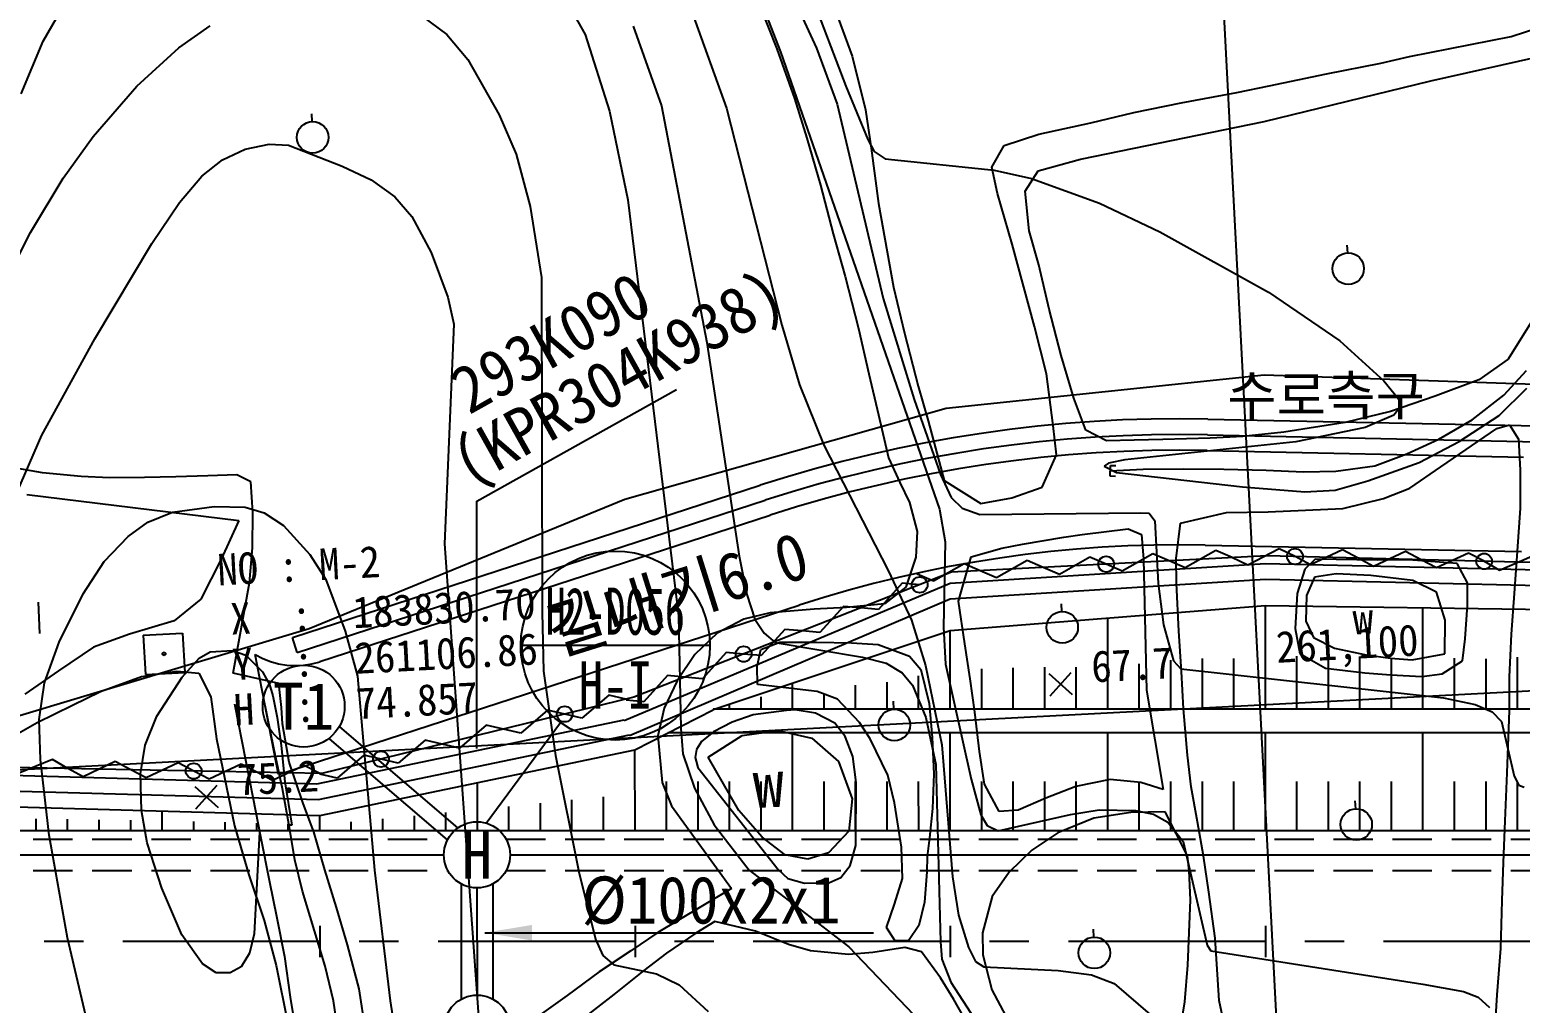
# Model space of a CAD drawing. Header units: millimetres. Extents: x 9574 to 10370, y 1103 to 1809.
# Drawn here: x 9820.1 to 9914.6, y 1468.3 to 1530.1 of the extents above; entities that cross this region are included whole.
import ezdxf
from ezdxf.enums import TextEntityAlignment as Align
from ezdxf.xclip import XClip

# ---------------------------------------------------------------- set-up
doc = ezdxf.new("R2010")
doc.units = ezdxf.units.MM
doc.header["$LTSCALE"] = 10
doc.header["$MEASUREMENT"] = 0
doc.header["$XCLIPFRAME"] = 2
doc.linetypes.add('CENTER', pattern=[2, 1.25, -0.25, 0.25, -0.25])
doc.linetypes.add('HIDDEN', pattern=[0.375, 0.25, -0.125])
for name, color, linetype in [('TN-MANH', 4, 'Continuous'), ('TT-WIRE-EQPM', 6, 'Continuous'), ('TZ-BASE', 253, 'Continuous'), ('TZ-CABL', 4, 'Continuous')]:
    doc.layers.add(name, color=color, linetype=linetype)
doc.styles.add('GR', font='GulimChe.ttf')
doc.styles.add('HANA', font='GulimChe.ttf')
doc.styles.get("Standard").update_dxf_attribs({"font": 'GulimChe.ttf'})
doc.linetypes.add('ZIGZAG', pattern='A,0.0001,-0.2,[131,ltypeshp.shx,S=0.2,R=0,X=-0.2,Y=0],-0.4,[131,ltypeshp.shx,S=0.2,R=180,X=0.2,Y=0],-0.2', length=0.8001)
doc.dimstyles.get("Standard").update_dxf_attribs({"dimtxt": 0.18, "dimasz": 0.18, "dimexe": 0.18, "dimexo": 0.0625, "dimgap": 0.09, "dimtad": 0, "dimtih": 1, "dimtoh": 1, "dimdec": 4, "dimzin": 0, "dimdsep": 46, "dimtxsty": 'Standard', "dimcen": 0.09, "dimadec": 0, "dimazin": 0, "dimtfac": 1, "dimtdec": 4, "dimtofl": 0, "dimtmove": 0, "dimatfit": 3, "dimfxl": 0, "dimtolj": 1, "dimtzin": 0, "dimarcsym": 0})

# ---------------------------------------------------------------- blocks, each defined once
blk = doc.blocks.new('JD-SDKSDK43SA')
at = {"layer": 'TZ-BASE'}
for p, q in [((252.696, -234.283), (225.246, 291.379)), ((205.773, 74.33, 66), (213.371, 54.294, 66)), ((206.551, 63.427, 68), (209.234, 56.481, 68)), ((208.188, 63.902, 67), (211.521, 56.706, 67)), ((162.447, 57.145, 71), (163.865, 59.598, 71)), ((255.6, 57.45, 65.369), (262.974, 59.877, 65.369)), ((186.429, 58.773, 72), (188.056, 57.585, 72)), ((195.897, 59.225, 71), (196.834, 57.576, 71)), ((203.637, 58.959, 69), (205.81, 52.904, 69)), ((207.85, 59.542, 71.214), (208.999, 56.67, 71.214)), ((212.603, 59.408, 65.369), (213.782, 56.193, 65.369)), ((171.063, 56.72, 72), (173.048, 58.123, 72)), ((199.886, 58.102, 70), (201.689, 53.048, 70)), ((161.049, 53.807, 71), (162.447, 57.145, 71)), ((188.056, 57.585, 72), (189.385, 55.992, 72)), ((196.834, 57.576, 71), (198.372, 52.714, 71)), ((249.141, 56.186, 65.369), (255.6, 57.45, 65.369)), ((168.397, 54.292, 72), (171.063, 56.72, 72)), ((189.385, 55.992, 72), (191.39, 52.468, 72)), ((208.999, 56.67, 71.214), (210.112, 53.518, 71.214)), ((209.234, 56.481, 68), (219.327, 27.451, 68)), ((211.521, 56.706, 67), (212.829, 53.16, 67)), ((213.782, 56.193, 65.369), (214.624, 52.797, 65.369)), ((247.325, 55.753, 65.369), (249.141, 56.186, 65.369)), ((250.493, 54.631, 65.971), (259.019, 56.551, 65.971)), ((240.248, 54.322, 65.369), (243.882, 55.082, 65.369)), ((243.882, 55.082, 65.369), (247.325, 55.753, 65.369)), ((165.619, 51.101, 72), (168.397, 54.292, 72)), ((213.371, 54.294, 66), (214.776, 50.911, 66)), ((238.195, 53.903, 65.369), (240.248, 54.322, 65.369)), ((239.92, 52.056, 65.971), (250.493, 54.631, 65.971)), ((201.689, 53.048, 70), (204.554, 38.025, 70)), ((210.112, 53.518, 71.214), (210.908, 51.002, 71.214)), ((212.829, 53.16, 67), (215.749, 40.817, 67)), ((231.651, 52.616, 65.369), (234.666, 53.231, 65.369)), ((234.666, 53.231, 65.369), (238.195, 53.903, 65.369)), ((179.468, 52.541, 71.085), (179.494, 52.042, 71.085)), ((191.39, 52.468, 72), (192.461, 49.981, 72)), ((198.372, 52.714, 71), (199.54, 47.075, 71)), ((205.81, 52.904, 69), (209.32, 39.118, 69)), ((214.624, 52.797, 65.369), (214.987, 50.356, 65.369)), ((228.267, 49.669, 65.971), (239.92, 52.056, 65.971)), ((228.918, 51.965, 65.369), (231.651, 52.616, 65.369)), ((163.71, 48.455, 72), (165.619, 51.101, 72)), ((223.431, 50.532, 65.369), (225.625, 51.256, 65.369)), ((225.625, 51.256, 65.369), (228.918, 51.965, 65.369)), ((173.816, 49.612, 73), (175.273, 50.305, 73)), ((175.273, 50.305, 73), (176.793, 50.611, 73)), ((176.793, 50.611, 73), (178.014, 50.558, 73)), ((178.014, 50.558, 73), (181.425, 49.219, 73)), ((210.908, 51.002, 71.214), (211.781, 48.016, 71.214)), ((214.776, 50.911, 66), (215.181, 50.142, 66)), ((214.987, 50.356, 65.369), (215.444, 46.843, 65.369)), ((215.181, 50.142, 66), (215.884, 49.677, 66)), ((222.649, 49.158, 65.369), (223.431, 50.532, 65.369)), ((172.505, 48.579, 73), (173.816, 49.612, 73)), ((181.425, 49.219, 73), (183.255, 48.344, 73)), ((192.461, 49.981, 72), (193.338, 46.663, 72)), ((215.884, 49.677, 66), (222.785, 48.953, 66)), ((225.579, 48.911, 65.971), (228.267, 49.669, 65.971)), ((161.637, 45.016, 72), (163.71, 48.455, 72)), ((171.098, 46.92, 73), (172.505, 48.579, 73)), ((183.255, 48.344, 73), (184.752, 47.264, 73)), ((222.994, 47.491, 65.369), (222.649, 49.158, 65.369)), ((222.785, 48.953, 66), (225.156, 48.426, 66)), ((224.752, 47.621, 65.971), (225.579, 48.911, 65.971)), ((225.156, 48.426, 66), (229.467, 46.874, 66)), ((211.781, 48.016, 71.214), (212.571, 44.919, 71.214)), ((223.937, 44.269, 65.369), (222.994, 47.491, 65.369)), ((225.012, 45.114, 65.971), (224.752, 47.621, 65.971)), ((169.352, 44.311, 73), (171.098, 46.92, 73)), ((184.752, 47.264, 73), (185.842, 46.032, 73)), ((193.338, 46.663, 72), (194.058, 42.154, 72)), ((199.54, 47.075, 71), (202.755, 20.671, 71)), ((215.444, 46.843, 65.369), (216.398, 41.536, 65.369)), ((229.467, 46.874, 66), (233.31, 45.043, 66)), ((185.842, 46.032, 73), (187.065, 43.743, 73)), ((159.435, 40.653, 72), (161.637, 45.016, 72)), ((212.571, 44.919, 71.214), (213.329, 42.209, 71.214)), ((225.626, 42.959, 65.971), (225.012, 45.114, 65.971)), ((233.31, 45.043, 66), (240.199, 41.226, 66)), ((165.715, 38.257, 73), (169.352, 44.311, 73)), ((187.065, 43.743, 73), (188.126, 40.893, 73)), ((225.341, 39.039, 65.369), (223.937, 44.269, 65.369)), ((245.178, 44.209, 65.735), (245.204, 43.709, 65.735)), ((226.28, 40.138, 65.971), (225.626, 42.959, 65.971)), ((194.058, 42.154, 72), (194.117, 20.915, 72)), ((213.329, 42.209, 71.214), (214.189, 38.922, 71.214)), ((188.126, 40.893, 73), (188.504, 39.193, 73)), ((215.749, 40.817, 67), (217.708, 34.398, 67)), ((216.398, 41.536, 65.369), (217.098, 38.61, 65.369)), ((240.199, 41.226, 66), (244.714, 38.135, 66)), ((227.043, 37.192, 65.971), (226.28, 40.138, 65.971)), ((188.504, 39.193, 73), (187.912, 25.252, 73)), ((209.32, 39.118, 69), (210.431, 35.333, 69)), ((214.189, 38.922, 71.214), (214.843, 36.037, 71.214)), ((226.107, 36.028, 65.369), (225.341, 39.039, 65.369)), ((256.845, 39.277, 65.971), (255.401, 36.961, 65.971)), ((162.365, 32.149, 73), (165.715, 38.257, 73)), ((204.554, 38.025, 70), (206.617, 24.46, 70)), ((217.098, 38.61, 65.369), (217.959, 35.258, 65.369)), ((244.714, 38.135, 66), (247.513, 35.599, 66)), ((227.845, 34.483, 65.971), (227.043, 37.192, 65.971)), ((255.401, 36.961, 65.971), (253.543, 35.645, 65.971)), ((214.843, 36.037, 71.214), (215.449, 33.43, 71.214)), ((239.928, 35.961), (219.736, 33.827)), ((239.928, 35.961), (219.736, 33.827)), ((226.535, 32.751, 65.369), (226.107, 36.028, 65.369)), ((263.529, 35.136), (239.928, 35.961)), ((263.529, 35.136), (239.928, 35.961)), ((255.138, 34.675, 62.511), (256.559, 36.239, 62.511)), ((210.431, 35.333, 69), (211.976, 31.51, 69)), ((217.959, 35.258, 65.369), (218.596, 33.061, 65.369)), ((247.513, 35.599, 66), (248.454, 34.44, 66)), ((253.543, 35.645, 65.971), (250.775, 34.627, 65.971)), ((254.83, 33.4, 66), (256.59, 35.124, 66)), ((217.708, 34.398, 67), (219.377, 29.65, 67)), ((228.606, 32.461, 65.971), (227.845, 34.483, 65.971)), ((250.775, 34.627, 65.971), (247.942, 33.651, 65.971)), ((248.454, 34.44, 66), (248.557, 33.927, 66)), ((253.114, 33.119, 62.511), (255.138, 34.675, 62.511)), ((219.736, 33.827), (199.345, 28.049)), ((219.736, 33.827), (199.345, 28.049)), ((215.449, 33.43, 71.214), (216.078, 30.695, 71.214)), ((236.356, 33.163), (260.332, 32.663)), ((247.942, 33.651, 65.971), (245.059, 32.952, 65.971)), ((248.146, 33.404, 66), (246.322, 32.63, 66)), ((248.557, 33.927, 66), (248.146, 33.404, 66)), ((250.998, 31.882, 62.511), (253.114, 33.119, 62.511)), ((252.305, 31.745, 66), (254.83, 33.4, 66)), ((218.596, 33.061, 65.369), (219.619, 29.262, 65.369)), ((226.735, 30.886, 65.369), (226.535, 32.751, 65.369)), ((229.914, 31.785, 65.971), (228.606, 32.461, 65.971)), ((236.335, 32.163), (260.312, 31.664)), ((241.163, 32.335, 65.971), (238.569, 32.053, 65.971)), ((245.059, 32.952, 65.971), (241.163, 32.335, 65.971)), ((246.322, 32.63, 66), (241.927, 31.729, 66)), ((251.129, 30.122, 69.194), (254.677, 32.557, 69.194)), ((254.677, 32.557, 69.194), (255.487, 32.793, 69.194)), ((255.487, 32.793, 69.194), (256.07, 31.884, 69.194)), ((159.112, 24.672, 73), (162.365, 32.149, 73)), ((211.976, 31.51, 69), (216.063, 23.544, 69)), ((231.675, 31.831, 65.971), (229.914, 31.785, 65.971)), ((241.927, 31.729, 66), (231.085, 30.567, 66)), ((233.501, 31.857, 65.971), (231.675, 31.831, 65.971)), ((236.486, 31.956, 65.971), (233.501, 31.857, 65.971)), ((238.569, 32.053, 65.971), (236.486, 31.956, 65.971)), ((248.98, 30.948, 62.511), (250.998, 31.882, 62.511)), ((249.762, 30.415, 66), (252.305, 31.745, 66)), ((256.07, 31.884, 69.194), (256.164, 29.93, 69.194)), ((216.078, 30.695, 71.214), (216.806, 29.145, 71.214)), ((225.842, 28.843, 65.369), (226.735, 30.886, 65.369)), ((230.035, 30.357, 66), (229.764, 30.17, 66)), ((231.085, 30.567, 66), (230.035, 30.357, 66)), ((236.314, 31.163), (256.374, 30.745)), ((246.497, 29.24, 66), (249.762, 30.415, 66)), ((246.936, 30.186, 62.511), (248.98, 30.948, 62.511)), ((162.409, 29.754, 71.214), (160.488, 30.09, 71.214)), ((164.866, 29.517, 71.214), (162.409, 29.754, 71.214)), ((166.653, 29.434, 71.214), (164.866, 29.517, 71.214)), ((168.866, 29.448, 71.214), (166.653, 29.434, 71.214)), ((170.864, 29.501, 71.214), (168.866, 29.448, 71.214)), ((172.904, 29.553, 71.214), (170.864, 29.501, 71.214)), ((174.729, 29.622, 71.214), (172.904, 29.553, 71.214)), ((175.623, 29.172, 71.214), (174.729, 29.622, 71.214)), ((219.377, 29.65, 67), (220.055, 28.18, 67)), ((229.764, 30.17, 66), (230.554, 29.778, 66)), ((230.152, 29.531, 62.511), (230.162, 30.227, 62.511)), ((230.494, 29.526, 62.511), (230.152, 29.531, 62.511)), ((230.157, 29.879, 62.511), (232.24, 29.976, 62.511)), ((230.162, 30.227, 62.511), (230.503, 30.223, 62.511)), ((230.554, 29.778, 66), (238.556, 28.856, 66)), ((232.24, 29.976, 62.511), (234.818, 29.999, 62.511)), ((234.818, 29.999, 62.511), (237.355, 29.98, 62.511)), ((237.355, 29.98, 62.511), (240.043, 29.921, 62.511)), ((240.043, 29.921, 62.511), (242.41, 29.81, 62.511)), ((242.41, 29.81, 62.511), (244.472, 29.864, 62.511)), ((244.472, 29.864, 62.511), (246.936, 30.186, 62.511)), ((249.165, 28.782, 69.194), (251.129, 30.122, 69.194)), ((256.164, 29.93, 69.194), (256.162, 27.502, 69.194)), ((161.414, 28.373, 72.997), (174.869, 26.724, 72.997)), ((175.758, 27.242, 71.214), (175.623, 29.172, 71.214)), ((178.261, 19.298), (207.951, 28.96)), ((216.806, 29.145, 71.214), (217.419, 27.871, 71.214)), ((219.619, 29.262, 65.369), (221.935, 27.796, 65.369)), ((223.904, 28.169, 65.369), (225.842, 28.843, 65.369)), ((238.556, 28.856, 66), (242.497, 28.541, 66)), ((242.497, 28.541, 66), (244.438, 28.654, 66)), ((244.438, 28.654, 66), (246.497, 29.24, 66)), ((247.485, 28.114, 69.194), (249.165, 28.782, 69.194)), ((170.657, 27.262, 74), (173.287, 27.606, 74)), ((173.287, 27.606, 74), (175.27, 27.58, 74)), ((175.27, 27.58, 74), (176.47, 27.22, 74)), ((178.571, 18.347), (208.26, 28.009)), ((199.345, 28.049), (179.331, 19.842)), ((199.345, 28.049), (179.331, 19.842)), ((217.419, 27.871, 71.214), (217.898, 26.036, 71.214)), ((219.327, 27.451, 68), (219.675, 25.367, 68)), ((220.055, 28.18, 67), (220.763, 27.503, 67)), ((220.763, 27.503, 67), (221.886, 27.105, 67)), ((221.935, 27.796, 65.369), (223.904, 28.169, 65.369)), ((240.176, 27.28, 69.194), (244.921, 27.489, 69.194)), ((244.921, 27.489, 69.194), (247.485, 28.114, 69.194)), ((256.162, 27.502, 69.194), (255.975, 24.789, 69.194)), ((167.836, 25.709, 74), (169.098, 26.622, 74)), ((169.098, 26.622, 74), (170.657, 27.262, 74)), ((174.869, 26.724, 72.997), (173.771, 24.309, 72.997)), ((175.731, 24.984, 71.214), (175.758, 27.242, 71.214)), ((176.47, 27.22, 74), (177.696, 26.399, 74)), ((180.012, 17.765), (208.57, 27.058)), ((221.886, 27.105, 67), (232.068, 27.208, 67)), ((232.068, 27.208, 67), (232.631, 27.182, 67)), ((232.631, 27.182, 67), (232.987, 26.699, 67)), ((232.987, 26.699, 67), (233.198, 22.729, 67)), ((234.342, 24.313, 69.194), (234.606, 26.555, 69.194)), ((234.606, 26.555, 69.194), (237.534, 27.233, 69.194)), ((237.534, 27.233, 69.194), (240.176, 27.28, 69.194)), ((166.32, 24.125, 74), (167.836, 25.709, 74)), ((177.696, 26.399, 74), (179.375, 24.561, 74)), ((217.898, 26.036, 71.214), (217.811, 24.4, 71.214)), ((224.581, 25.22, 67.733), (227.214, 25.675, 67.733)), ((227.214, 25.675, 67.733), (228.37, 25.834, 67.733)), ((228.37, 25.834, 67.733), (231.284, 26.19, 67.733)), ((231.284, 26.19, 67.733), (232.132, 25.846, 67.733)), ((232.132, 25.846, 67.733), (232.258, 24.28, 67.733)), ((175.531, 22.765, 71.214), (175.731, 24.984, 71.214)), ((187.912, 25.252, 73), (190.09, -5.064, 73)), ((219.675, 25.367, 68), (219.566, 19.945, 68)), ((221.335, 24.427, 67.733), (223.278, 24.972, 67.733)), ((223.278, 24.972, 67.733), (224.581, 25.22, 67.733)), ((232.865, 24.609), (230.92, 23.505)), ((233.89, 24.162), (232.865, 24.609)), ((236.859, 24.82), (234.915, 23.716)), ((236.189, 25.165), (256.249, 24.747)), ((237.884, 24.374), (236.859, 24.82)), ((240.873, 24.927), (238.888, 23.898)), ((241.881, 24.442), (240.873, 24.927)), ((244.892, 24.865), (242.867, 23.916)), ((245.879, 24.339), (244.892, 24.865)), ((248.891, 24.762), (246.866, 23.814)), ((249.878, 24.237), (248.891, 24.762)), ((252.89, 24.66), (250.865, 23.712)), ((253.877, 24.135), (252.89, 24.66)), ((255.975, 24.789, 69.194), (255.787, 22.097, 69.194)), ((164.981, 22.069, 74), (166.32, 24.125, 74)), ((173.771, 24.309, 72.997), (172.441, 21.738, 72.997)), ((179.375, 24.561, 74), (180.386, 22.983, 74)), ((206.617, 24.46, 70), (207.088, 22.03, 70)), ((217.811, 24.4, 71.214), (217.194, 22.492, 71.214)), ((220.881, 23.978), (218.937, 22.875)), ((220, 22.75), (240, 24)), ((220.527, 21.612, 67.733), (221.335, 24.427, 67.733)), ((221.906, 23.532), (220.881, 23.978)), ((224.876, 24.189), (222.931, 23.085)), ((225.901, 23.742), (224.876, 24.189)), ((226.926, 23.295), (225.901, 23.742)), ((228.87, 24.399), (226.926, 23.295)), ((229.895, 23.952), (228.87, 24.399)), ((230.92, 23.505), (229.895, 23.952)), ((232.258, 24.28, 67.733), (232.453, 15.946, 67.733)), ((234.915, 23.716), (233.89, 24.162)), ((234.362, 22.745, 69.194), (234.342, 24.313, 69.194)), ((238.888, 23.898), (237.881, 24.383)), ((240, 24), (258.747, 23.559)), ((242.867, 23.916), (241.881, 24.442)), ((242.506, 23.644, 66.895), (242.01, 22.083, 66.895)), ((243.157, 24.262, 66.895), (242.506, 23.644, 66.895)), ((247.134, 24.215, 66.895), (243.157, 24.262, 66.895)), ((246.866, 23.814), (245.879, 24.339)), ((249.09, 24.223, 66.895), (247.134, 24.215, 66.895)), ((252.169, 24.002, 66.895), (249.09, 24.223, 66.895)), ((250.865, 23.712), (249.878, 24.237)), ((252.824, 22.773, 66.895), (252.169, 24.002, 66.895)), ((253.877, 24.135), (254.848, 23.581)), ((254.848, 23.581), (256.899, 24.471)), ((174.497, 17.042, 71.214), (175.531, 22.765, 71.214)), ((180.386, 22.983, 74), (181.601, 19.708, 74)), ((199.321, 14.022), (220, 22.75)), ((216.946, 22.739), (215.451, 21.076)), ((216.063, 23.544, 69), (217.547, 20.407, 69)), ((218.06, 22.64), (216.946, 22.739)), ((218.937, 22.875), (217.912, 23.322)), ((220, 21.75), (240, 23)), ((222.931, 23.085), (221.906, 23.532)), ((233.198, 22.729, 67), (233.527, 20.112, 67)), ((234.505, 19.696, 69.194), (234.362, 22.745, 69.194)), ((240, 23), (258.747, 22.559)), ((243.121, 23.122, 66.229), (242.614, 21.97, 66.229)), ((244.492, 23.33, 66.229), (243.121, 23.122, 66.229)), ((246.687, 23.236, 66.229), (244.492, 23.33, 66.229)), ((249.36, 22.919, 66.229), (246.687, 23.236, 66.229)), ((250.862, 22.183, 66.229), (249.36, 22.919, 66.229)), ((252.818, 21.353, 66.895), (252.824, 22.773, 66.895)), ((163.466, 18.992, 74), (164.981, 22.069, 74)), ((207.088, 22.03, 70), (207.61, 20.472, 70)), ((217.194, 22.492, 71.214), (215.824, 21.446, 71.214)), ((242.01, 22.083, 66.895), (241.895, 19.867, 66.895)), ((242.614, 21.97, 66.229), (242.571, 20.336, 66.229)), ((251.404, 20.392, 66.229), (250.862, 22.183, 66.229)), ((255.787, 22.097, 69.194), (255.596, 19.513, 69.194)), ((162.245, 19.546, 71.106), (162.141, 21.543, 71.106)), ((172.441, 21.738, 72.997), (170.756, 20.362, 72.997)), ((177.385, 10.6), (210.427, 21.353)), ((194.117, 20.915, 72), (194.203, 17.166, 72)), ((199.66, 13.071), (220, 21.75)), ((208.574, 20.871, 71.214), (206.908, 20.463, 71.214)), ((211.363, 21.094, 71.214), (208.574, 20.871, 71.214)), ((213.423, 21.212, 71.214), (211.363, 21.094, 71.214)), ((213.224, 21.275), (211.728, 19.613)), ((214.337, 21.176), (213.224, 21.275)), ((215.824, 21.446, 71.214), (213.423, 21.212, 71.214)), ((215.451, 21.076), (214.337, 21.176)), ((240, 21.3), (220, 19.73)), ((220.92, 18.892, 67.733), (220.527, 21.612, 67.733)), ((227.031, 21.44, 67.496), (227.057, 20.941, 67.496)), ((239.999, 14.767), (239.999, 21.3)), ((257.999, 21.057), (240, 21.3)), ((249.999, 14.768), (249.999, 21.165)), ((252.68, 19.222, 66.895), (252.818, 21.353, 66.895)), ((170.756, 20.362, 72.997), (167.92, 19.514, 72.997)), ((202.755, 20.671, 71), (202.914, 13.519, 71)), ((206.908, 20.463, 71.214), (205.211, 19.58, 71.214)), ((207.61, 20.472, 70), (208.186, 19.566, 70)), ((217.547, 20.407, 69), (218.44, 17.528, 69)), ((219.566, 19.945, 68), (219.699, 17.608, 68)), ((229.999, 14.767), (229.999, 20.515)), ((233.527, 20.112, 67), (234.161, 17.807, 67)), ((241.895, 19.867, 66.895), (242.194, 18.283, 66.895)), ((242.571, 20.336, 66.229), (243.049, 19.294, 66.229)), ((251.394, 18.264, 66.229), (251.404, 20.392, 66.229)), ((179.331, 19.842), (157.153, 13.199)), ((179.331, 19.842), (157.153, 13.199)), ((162.537, 16.413, 74), (163.466, 18.992, 74)), ((167.92, 19.514, 72.997), (165.642, 18.681, 72.997)), ((168.8, 19.445, 74.857), (171.297, 19.575, 74.857)), ((168.8, 19.445, 74.857), (168.931, 16.948, 74.857)), ((171.297, 19.575, 74.857), (171.427, 17.079, 74.857)), ((178.571, 18.347), (178.261, 19.298)), ((181.601, 19.708, 74), (182.387, 16.846, 74)), ((205.211, 19.58, 71.214), (203.786, 18.21, 71.214)), ((220, 19.73), (204.967, 14.71)), ((207.989, 18.535, 70.096), (209.181, 18.995, 70.096)), ((209.501, 19.811), (208.006, 18.149)), ((208.186, 19.566, 70), (208.898, 18.989, 70)), ((208.898, 18.989, 70), (214.429, 18.04, 70)), ((209.181, 18.995, 70.096), (211.524, 18.992, 70.096)), ((210.615, 19.712), (209.501, 19.811)), ((211.728, 19.613), (210.615, 19.712)), ((211.524, 18.992, 70.096), (213.739, 18.963, 70.096)), ((213.739, 18.963, 70.096), (215.419, 18.857, 70.096)), ((219.999, 14.766), (219.999, 19.73)), ((234.679, 17.143, 69.194), (234.505, 19.696, 69.194)), ((243.049, 19.294, 66.229), (244.378, 18.619, 66.229)), ((252.501, 17.82, 66.895), (252.68, 19.222, 66.895)), ((255.596, 19.513, 69.194), (255.472, 16.801, 69.194)), ((165.642, 18.681, 72.997), (163.424, 17.184, 72.997)), ((171.266, 16.782, 75), (172.336, 17.977, 75)), ((172.336, 17.977, 75), (173.048, 18.381, 75)), ((173.048, 18.381, 75), (174.464, 18.469, 75)), ((174.464, 18.469, 75), (175.306, 18.187, 75)), ((175.306, 18.187, 75), (176.328, 17.167, 75)), ((177.385, 10.6), (175.906, 18.224)), ((203.786, 18.21, 71.214), (202.668, 16.547, 71.214)), ((205.778, 18.348), (204.283, 16.685)), ((206.892, 18.248), (205.778, 18.348)), ((208.006, 18.149), (206.892, 18.248)), ((207.759, 17.454, 70.096), (207.989, 18.535, 70.096)), ((214.429, 18.04, 70), (215.941, 17.664, 70)), ((215.419, 18.857, 70.096), (217.415, 18.113, 70.096)), ((217.415, 18.113, 70.096), (218.146, 17.273, 70.096)), ((221.257, 16.665, 67.733), (220.92, 18.892, 67.733)), ((235.999, 14.767), (235.999, 17.969)), ((237.999, 14.767), (237.999, 17.972)), ((241.999, 14.768), (241.999, 18.124)), ((242.194, 18.283, 66.895), (243.809, 17.358, 66.895)), ((243.999, 14.768), (243.999, 18.128)), ((244.378, 18.619, 66.229), (246.387, 18.199, 66.229)), ((245.999, 14.768), (245.999, 18.082)), ((246.387, 18.199, 66.229), (247.941, 17.981, 66.229)), ((247.941, 17.981, 66.229), (249.318, 17.888, 66.229)), ((249.318, 17.888, 66.229), (251.394, 18.264, 66.229)), ((251.999, 14.768), (251.999, 17.995)), ((255.999, 14.768), (255.999, 18.05)), ((-0.004, 2.509), (280, 17.131)), ((163.424, 17.184, 72.997), (161.291, 15.711, 72.997)), ((168.678, 16.826, 75.769), (170.925, 17.164, 75.769)), ((168.931, 16.948, 74.857), (171.427, 17.079, 74.857)), ((170.925, 17.164, 75.769), (172.326, 17.029, 75.769)), ((172.326, 17.029, 75.769), (173.075, 15.522, 75.769)), ((177.395, 16.386, 71.214), (174.497, 17.042, 71.214)), ((176.328, 17.167, 75), (176.355, 17.111, 75)), ((176.355, 17.111, 75), (176.605, 16.693, 75)), ((194.203, 17.166, 72), (194.945, 11.808, 72)), ((207.768, 16.315, 70.096), (207.759, 17.454, 70.096)), ((215.941, 17.664, 70), (216.95, 17.057, 70)), ((216.95, 17.057, 70), (217.615, 16.283, 70)), ((218.146, 17.273, 70.096), (218.675, 15.115, 70.096)), ((218.44, 17.528, 69), (219.461, 12.495, 69)), ((219.699, 17.608, 68), (221.34, 10.297, 68)), ((221.999, 14.767), (221.999, 17.312)), ((223.999, 14.767), (223.999, 17.364)), ((225.999, 14.767), (225.999, 17.416)), ((226.335, 15.598, 67.711), (227.674, 17.084, 67.711)), ((227.999, 14.767), (227.999, 17.419)), ((231.999, 14.767), (231.999, 17.621)), ((233.999, 14.767), (233.999, 17.868)), ((234.161, 17.807, 67), (234.641, 17.304, 67)), ((234.641, 17.304, 67), (251.3, 15.47, 67)), ((234.805, 14.781, 69.194), (234.679, 17.143, 69.194)), ((243.809, 17.358, 66.895), (246.31, 17.057, 66.895)), ((246.31, 17.057, 66.895), (247.968, 16.928, 66.895)), ((247.999, 14.768), (247.999, 17.939)), ((251.212, 16.992, 66.895), (252.501, 17.82, 66.895)), ((253.999, 14.768), (253.999, 17.949)), ((162.194, 14.097, 74), (162.537, 16.413, 74)), ((166.08, 15.877, 75.769), (168.678, 16.826, 75.769)), ((169.657, 14.311, 75), (171.266, 16.782, 75)), ((176.605, 16.693, 75), (176.787, 16.371, 75)), ((176.787, 16.371, 75), (177.027, 15.59, 75)), ((177.563, 14.864, 71.214), (177.395, 16.386, 71.214)), ((182.387, 16.846, 74), (183.48, 4.52, 74)), ((202.056, 16.884), (200.561, 15.221)), ((202.668, 16.547, 71.214), (201.853, 14.808, 71.214)), ((203.169, 16.785), (202.056, 16.884)), ((204.283, 16.685), (203.169, 16.785)), ((211.562, 15.876, 70.096), (207.768, 16.315, 70.096)), ((209.999, 14.766), (209.999, 16.391)), ((213.999, 14.766), (213.999, 16.274)), ((215.999, 14.766), (215.999, 16.472)), ((217.615, 16.283, 70), (218.447, 14.229, 70)), ((217.999, 14.766), (217.999, 16.866)), ((221.57, 14.566, 67.733), (221.257, 16.665, 67.733)), ((226.262, 17.011, 67.711), (227.748, 15.672, 67.711)), ((247.968, 16.928, 66.895), (249.926, 16.829, 66.895)), ((249.926, 16.829, 66.895), (251.212, 16.992, 66.895)), ((255.472, 16.801, 69.194), (255.463, 14.673, 69.194)), ((164.298, 14.993, 75.769), (166.08, 15.877, 75.769)), ((173.075, 15.522, 75.769), (173.445, 12.866, 75.769)), ((177.093, 12.273, 74.652), (176.429, 15.48, 74.652)), ((177.027, 15.59, 75), (177.298, 14.211, 75)), ((198.336, 15.634), (196.631, 14.187)), ((199.426, 15.387), (198.336, 15.634)), ((200.561, 15.221), (199.447, 15.321)), ((207.999, 14.766), (207.999, 15.524)), ((212.843, 15.393, 70.096), (211.562, 15.876, 70.096)), ((211.999, 14.766), (211.999, 15.734)), ((214.235, 13.903, 70.096), (212.843, 15.393, 70.096)), ((216.383, 15.247, 67.496), (216.409, 14.748, 67.496)), ((232.453, 15.946, 67.733), (233.519, 9.654, 67.733)), ((251.3, 15.47, 67), (253.32, 15.053, 67)), ((162.068, 13.904, 75.769), (164.298, 14.993, 75.769)), ((168.923, 12.47, 75), (169.657, 14.311, 75)), ((174.591, 15.088, 72.911), (175.755, 9.165, 72.911)), ((177.298, 14.211, 75), (177.555, 12.441, 75)), ((177.633, 13.813, 71.214), (177.563, 14.864, 71.214)), ((194.451, 14.682), (192.746, 13.235)), ((195.541, 14.435), (194.451, 14.682)), ((196.631, 14.187), (195.541, 14.435)), ((199.999, 12.176), (204.967, 14.71)), ((201.853, 14.808, 71.214), (201.447, 13.056, 71.214)), ((204.966, 14.766), (219.999, 14.766)), ((205.999, 14.766), (205.999, 15.016)), ((207.494, 14.384, 70), (206.174, 13.916, 70)), ((209.62, 14.665, 70), (207.494, 14.384, 70)), ((210.156, 14.706, 70), (209.62, 14.665, 70)), ((211.452, 14.485, 70), (210.156, 14.706, 70)), ((212.672, 13.853, 70), (211.452, 14.485, 70)), ((218.447, 14.229, 70), (219.081, 11.229, 70)), ((218.675, 15.115, 70.096), (218.86, 12.949, 70.096)), ((219.999, 14.766), (240, 14.767)), ((221.85, 12.059, 67.733), (221.57, 14.566, 67.733)), ((235.053, 11.822, 69.194), (234.805, 14.781, 69.194)), ((240, 14.767), (257.955, 14.768)), ((253.32, 15.053, 67), (254.399, 14.587, 67)), ((254.399, 14.587, 67), (254.978, 13.962, 67)), ((255.463, 14.673, 69.194), (255.33, 10.715, 69.194)), ((159.845, 12.642, 75.769), (162.068, 13.904, 75.769)), ((162.286, 11.552, 74), (162.194, 14.097, 74)), ((178.061, 11.395, 71.214), (177.633, 13.813, 71.214)), ((179.821, 10.01), (199.32, 14.077)), ((190.566, 13.73), (188.861, 12.282)), ((191.656, 13.482), (190.566, 13.73)), ((192.746, 13.235), (191.656, 13.482)), ((202.089, 13.266), (219.999, 13.266)), ((202.914, 13.519, 71), (203.028, 11.914, 71)), ((204.986, 13.307, 70), (204.221, 12.694, 70)), ((206.174, 13.916, 70), (204.986, 13.307, 70)), ((206.799, 13.087, 69.516), (209.09, 13.404, 69.516)), ((209.09, 13.404, 69.516), (211.21, 12.901, 69.516)), ((210, 7.056), (209.999, 13.266)), ((213.344, 13.012, 70), (212.672, 13.853, 70)), ((214.929, 12.868, 70.096), (214.235, 13.903, 70.096)), ((219.999, 13.266), (240, 13.267)), ((220, 7.056), (219.999, 13.266)), ((230, 7.057), (229.999, 13.267)), ((240, 7.057), (239.999, 13.267)), ((240, 13.267), (257.945, 13.268)), ((250, 7.058), (249.999, 13.268)), ((254.978, 13.962, 67), (255.782, 10.507, 67)), ((168.624, 10.65, 75), (168.923, 12.47, 75)), ((173.445, 12.866, 75.769), (174.577, 7.35, 75.769)), ((177.555, 12.441, 75), (177.775, 10.136, 75)), ((179.91, 9.007), (199.66, 13.126)), ((186.681, 12.777), (184.976, 11.33)), ((187.771, 12.53), (186.681, 12.777)), ((188.861, 12.282), (187.771, 12.53)), ((201.447, 13.056, 71.214), (201.718, 10.096, 71.214)), ((204.221, 12.694, 70), (203.899, 12.18, 70)), ((204.642, 11.699, 69.516), (206.799, 13.087, 69.516)), ((211.21, 12.901, 69.516), (212.903, 11.418, 69.516)), ((213.813, 11.745, 70), (213.344, 13.012, 70)), ((216.043, 10.554, 70.096), (214.929, 12.868, 70.096)), ((218.86, 12.949, 70.096), (218.963, 10.651, 70.096)), ((219.461, 12.495, 69), (220.155, 4.112, 69)), ((163.039, 11.553), (160.973, 10.698)), ((162.823, 6.753, 74), (162.286, 11.552, 74)), ((164.001, 10.983), (163.039, 11.553)), ((167.01, 11.422), (164.99, 10.463)), ((168, 10.902), (167.01, 11.422)), ((177.633, 9.687, 74.652), (177.093, 12.273, 74.652)), ((178.947, 8.753, 71.214), (178.061, 11.395, 71.214)), ((180, 8.005), (199.999, 12.176)), ((180, 8.005), (199.999, 12.176)), ((182.796, 11.825), (181.091, 10.378)), ((183.886, 11.578), (182.796, 11.825)), ((184.976, 11.33), (183.886, 11.578)), ((194.945, 11.808, 72), (196.445, 4.418, 72)), ((200, 7.055), (199.999, 12.176)), ((203.028, 11.914, 71), (203.772, 9.733, 71)), ((203.899, 12.18, 70), (203.826, 11.678, 70)), ((203.826, 11.678, 70), (203.887, 11.457, 70)), ((203.887, 11.457, 70), (203.993, 11.037, 70)), ((206.579, 8.309, 69.516), (204.642, 11.699, 69.516)), ((212.903, 11.418, 69.516), (213.782, 9.056, 69.516)), ((214.029, 10.099, 70), (213.813, 11.745, 70)), ((222.183, 9.983, 67.733), (221.85, 12.059, 67.733)), ((235.299, 9.829, 69.194), (235.053, 11.822, 69.194)), ((160.435, 10.552), (179.821, 10.01)), ((164.99, 10.463), (164.001, 10.983)), ((168.989, 10.382), (168, 10.902)), ((168.678, 8.319, 75), (168.624, 10.65, 75)), ((171.009, 11.341), (168.989, 10.382)), ((171.999, 10.821), (171.009, 11.341)), ((172.989, 10.301), (171.999, 10.821)), ((175.008, 11.261), (172.989, 10.301)), ((175.998, 10.74), (175.008, 11.261)), ((176.988, 10.22), (175.998, 10.74)), ((179.008, 11.18), (176.988, 10.22)), ((179.997, 10.66), (179.008, 11.18)), ((181.091, 10.378), (180.001, 10.625)), ((203.993, 11.037, 70), (209.077, 4.571, 70)), ((216.474, 8.803, 70.096), (216.043, 10.554, 70.096)), ((218.963, 10.651, 70.096), (218.87, 8.435, 70.096)), ((219.081, 11.229, 70), (219.377, -0.015, 70)), ((255.33, 10.715, 69.194), (255.195, 7.659, 69.194)), ((255.782, 10.507, 67), (256.09, 9.92, 67)), ((160.217, 9.558), (179.91, 9.007)), ((172.067, 9.844, 75.232), (173.553, 8.505, 75.232)), ((172.14, 8.431, 75.232), (173.479, 9.917, 75.232)), ((178.083, 7.248, 74.652), (177.633, 9.687, 74.652)), ((177.775, 10.136, 75), (178.217, 7.38, 75)), ((190, 7.055), (189.999, 10.09)), ((201.718, 10.096, 71.214), (202.315, 8.607, 71.214)), ((202, 7.055), (201.999, 10.16)), ((203.772, 9.733, 71), (205.021, 7.415, 71)), ((204, 7.055), (203.999, 10.161)), ((206, 7.056), (205.999, 10.161)), ((208, 7.056), (207.999, 10.161)), ((212, 7.056), (211.999, 10.161)), ((214, 7.056), (213.999, 10.161)), ((214.021, 6.088, 70), (214.029, 10.099, 70)), ((216, 7.056), (215.999, 10.161)), ((218, 7.056), (217.999, 10.161)), ((221.34, 10.297, 68), (221.953, 8.05, 68)), ((222, 7.056), (221.999, 10.161)), ((223.11, 8.244, 67.733), (222.183, 9.983, 67.733)), ((224, 7.056), (223.999, 10.162)), ((226, 7.057), (225.999, 10.162)), ((227.969, 9.832, 67.733), (226.075, 9.095, 67.733)), ((230.15, 10.276, 67.733), (227.969, 9.832, 67.733)), ((228, 7.057), (227.999, 10.162)), ((232.09, 10.09, 67.733), (230.15, 10.276, 67.733)), ((232, 7.057), (231.999, 10.162)), ((233.519, 9.654, 67.733), (232.09, 10.09, 67.733)), ((234, 7.057), (233.999, 10.162)), ((235.7, 7.604, 69.194), (235.299, 9.829, 69.194)), ((236, 7.057), (235.999, 10.162)), ((238, 7.057), (237.999, 10.162)), ((242, 7.057), (241.999, 10.162)), ((244, 7.057), (243.999, 10.163)), ((246, 7.058), (245.999, 10.163)), ((248, 7.058), (247.999, 10.163)), ((252, 7.058), (251.999, 10.163)), ((254, 7.058), (253.999, 10.163)), ((256, 7.058), (255.999, 10.163)), ((256.09, 9.92, 67), (256.42, 9.8, 67)), ((160, 8.564), (180, 8.005)), ((175.755, 9.165, 72.911), (176.253, 6.555, 72.911)), ((179.616, 6.965, 71.214), (178.947, 8.753, 71.214)), ((192, 7.055), (192, 8.579)), ((194, 7.055), (194, 8.784)), ((196, 7.055), (196, 8.989)), ((198, 7.055), (198, 9.194)), ((202.315, 8.607, 71.214), (206.126, 3.376, 71.214)), ((213.782, 9.056, 69.516), (213.576, 7.008, 69.516)), ((216.913, 5.999, 70.096), (216.474, 8.803, 70.096)), ((226.075, 9.095, 67.733), (224.31, 8.34, 67.733)), ((245.686, 8.928, 67.239), (245.712, 8.429, 67.239)), ((162, 7.053), (162, 7.787)), ((164, 7.053), (164, 7.758)), ((166, 7.053), (166, 7.73)), ((168, 7.054), (168, 7.701)), ((169.051, 6.267, 75), (168.678, 8.319, 75)), ((170, 7.054), (170, 8.284)), ((172, 7.054), (172, 7.623)), ((174, 7.054), (174, 7.57)), ((180, 7.054), (180, 8.005)), ((182, 7.054), (182, 7.605)), ((184, 7.054), (184, 7.797)), ((186, 7.054), (186, 7.989)), ((188, 7.055), (188, 8.182)), ((208.062, 6.628, 69.516), (206.579, 8.309, 69.516)), ((218.87, 8.435, 70.096), (218.681, 6.582, 70.096)), ((221.953, 8.05, 68), (222.338, 7.369, 68)), ((223.046, 7.036, 68), (227.632, 8.067, 68)), ((224.31, 8.34, 67.733), (223.11, 8.244, 67.733)), ((229.118, 7.82, 68.42), (226.82, 6.901, 68.42)), ((227.632, 8.067, 68), (229.449, 8.368, 68)), ((231.472, 8.182, 68.42), (229.118, 7.82, 68.42)), ((229.449, 8.368, 68), (231.754, 8.315, 68)), ((233.642, 8.238, 68.42), (231.472, 8.182, 68.42)), ((231.754, 8.315, 68), (232.892, 8.083, 68)), ((232.892, 8.083, 68), (233.808, 7.583, 68)), ((235.068, 5.438, 68.42), (233.642, 8.238, 68.42)), ((233.808, 7.583, 68), (234.773, 6.354, 68)), ((236.078, 5.443, 69.194), (235.7, 7.604, 69.194)), ((255.195, 7.659, 69.194), (255.091, 5.013, 69.194)), ((160, 7.054), (179.999, 7.055)), ((163.99, 0.23, 74), (162.823, 6.753, 74)), ((174.577, 7.35, 75.769), (175.496, 4.236, 75.769)), ((176.181, 6.934, 75), (175.825, 0.496, 75)), ((176, 7.054), (176, 7.517)), ((178, 7.054), (178, 7.465)), ((178.217, 7.38, 75), (178.06, 7.376, 75)), ((178.416, 5.192, 74.652), (178.083, 7.248, 74.652)), ((180.324, 4.554, 71.214), (179.616, 6.965, 71.214)), ((179.999, 7.055), (200, 7.056)), ((200, 7.056), (220, 7.056)), ((205.021, 7.415, 71), (207.241, 4.522, 71)), ((209.532, 5.506, 69.516), (208.062, 6.628, 69.516)), ((213.576, 7.008, 69.516), (212.28, 5.62, 69.516)), ((220, 7.056), (240, 7.057)), ((222.338, 7.369, 68), (223.046, 7.036, 68)), ((226.82, 6.901, 68.42), (225.172, 5.804, 68.42)), ((240, 7.057), (260, 7.058)), ((169.982, 3.383, 75), (169.051, 6.267, 75)), ((176.253, 6.555, 72.911), (176.794, 3.904, 72.911)), ((213.65, 4.816, 70), (214.021, 6.088, 70)), ((216.965, 4.001, 70.096), (216.913, 5.999, 70.096)), ((218.681, 6.582, 70.096), (218.541, 5.396, 70.096)), ((225.172, 5.804, 68.42), (223.746, 4.413, 68.42)), ((234.773, 6.354, 68), (236.31, -0.229, 68)), ((178.897, 3.206, 74.652), (178.416, 5.192, 74.652)), ((210.958, 5.22, 69.516), (209.532, 5.506, 69.516)), ((212.28, 5.62, 69.516), (210.958, 5.22, 69.516)), ((213.07, 4.073, 70), (213.65, 4.816, 70)), ((218.541, 5.396, 70.096), (218.522, 4.428, 70.096)), ((235.158, 4.494, 68.42), (235.068, 5.438, 68.42)), ((236.418, 3.13, 69.194), (236.078, 5.443, 69.194)), ((255.091, 5.013, 69.194), (255.003, 2.603, 69.194)), ((175.496, 4.236, 75.769), (176.474, 1.338, 75.769)), ((176.794, 3.904, 72.911), (177.265, 1.508, 72.911)), ((181.052, 2.166, 71.214), (180.324, 4.554, 71.214)), ((183.48, 4.52, 74), (184.468, -3.771, 74)), ((196.445, 4.418, 72), (197.497, 0.156, 72)), ((207.241, 4.522, 71), (213.577, -0.332, 71)), ((209.077, 4.571, 70), (209.704, 3.998, 70)), ((209.704, 3.998, 70), (210.765, 3.696, 70)), ((212.308, 3.734, 70), (213.07, 4.073, 70)), ((216.47, 2.376, 70.096), (216.965, 4.001, 70.096)), ((218.522, 4.428, 70.096), (218.379, 2.49, 70.096)), ((220.155, 4.112, 69), (220.518, 1.679, 69)), ((223.746, 4.413, 68.42), (222.669, 2.859, 68.42)), ((235.249, 2.649, 68.42), (235.158, 4.494, 68.42)), ((171.253, 0.433, 75), (169.982, 3.383, 75)), ((179.673, 0.669, 74.652), (178.897, 3.206, 74.652)), ((206.126, 3.376, 71.214), (204.179, 2.208, 71.214)), ((210.765, 3.696, 70), (212.308, 3.734, 70)), ((222.669, 2.859, 68.42), (222.041, 0.543, 68.42)), ((236.816, 0.217, 69.194), (236.418, 3.13, 69.194)), ((181.759, -0.202, 71.214), (181.052, 2.166, 71.214)), ((204.179, 2.208, 71.214), (201.449, 0.567, 71.214)), ((215.95, 0.88, 70.096), (216.47, 2.376, 70.096)), ((218.379, 2.49, 70.096), (218.01, 1.018, 70.096)), ((235.077, -1.504, 68.42), (235.249, 2.649, 68.42)), ((255.003, 2.603, 69.194), (254.91, -0.452, 69.194)), ((176.474, 1.338, 75.769), (177.236, -1.522, 75.769)), ((177.265, 1.508, 72.911), (177.758, -0.95, 72.911)), ((180, 1), (180, -1)), ((200, 1), (200, -1)), ((205.063, 1.263, 72.417), (203.857, 0.523, 72.417)), ((207.637, 0.664, 72.417), (205.063, 1.263, 72.417)), ((218.01, 1.018, 70.096), (217.347, 0.034, 70.096)), ((220, 1), (220, -1)), ((220.518, 1.679, 69), (221.151, -0.388, 69)), ((240, 1), (240, -1)), ((165.645, -6.771, 74), (163.99, 0.23, 74)), ((172.563, -1.406, 75), (171.253, 0.433, 75)), ((175.825, 0.496, 75), (175.547, -0.747, 75)), ((180.332, -1.571, 74.652), (179.673, 0.669, 74.652)), ((197.497, 0.156, 72), (197.965, -0.88, 72)), ((201.449, 0.567, 71.214), (199.738, -0.595, 71.214)), ((203.857, 0.523, 72.417), (201.999, -0.73, 72.417)), ((209.744, -0.184, 72.417), (207.637, 0.664, 72.417)), ((216.487, 0.055, 70.096), (215.95, 0.88, 70.096)), ((217.347, 0.034, 70.096), (216.487, 0.055, 70.096)), ((222.041, 0.543, 68.42), (222.078, -0.853, 68.42)), ((229.067, 0.78, 68.807), (229.093, 0.281, 68.807)), ((237.07, -3.752, 69.194), (236.816, 0.217, 69.194)), ((175.547, -0.747, 75), (175.004, -1.609, 75)), ((182.498, -2.998, 71.214), (181.759, -0.202, 71.214)), ((199.738, -0.595, 71.214), (197.73, -1.915, 71.214)), ((197.965, -0.88, 72), (198.659, -1.469, 72)), ((201.999, -0.73, 72.417), (200.566, -1.841, 72.417)), ((211.131, -0.6, 72.417), (209.744, -0.184, 72.417)), ((213.543, -0.817, 72.417), (211.131, -0.6, 72.417)), ((215.088, -0.69, 72.417), (213.543, -0.817, 72.417)), ((213.577, -0.332, 71), (223.741, -10.976, 71)), ((217.121, -0.38, 72.417), (215.088, -0.69, 72.417)), ((218.182, -0.653, 72.417), (217.121, -0.38, 72.417)), ((219.385, -2.298, 72.417), (218.182, -0.653, 72.417)), ((219.377, -0.015, 70), (219.465, -1.126, 70)), ((221.151, -0.388, 69), (221.599, -1.264, 69)), ((222.078, -0.853, 68.42), (222.651, -3.073, 68.42)), ((236.31, -0.229, 68), (236.538, -0.588, 68)), ((236.538, -0.588, 68), (249.994, -2.715, 68)), ((254.91, -0.452, 69.194), (254.686, -3.381, 69.194)), ((173.418, -1.986, 75), (172.563, -1.406, 75)), ((175.004, -1.609, 75), (174.322, -1.986, 75)), ((177.236, -1.522, 75.769), (177.976, -5.201, 75.769)), ((177.758, -0.95, 72.911), (178.127, -3.542, 72.911)), ((180.863, -3.771, 74.652), (180.332, -1.571, 74.652)), ((200.566, -1.841, 72.417), (198.649, -3.353, 72.417)), ((198.659, -1.469, 72), (201.359, -2.059, 72)), ((219.465, -1.126, 70), (220.037, -2.586, 70)), ((221.599, -1.264, 69), (222.139, -1.596, 69)), ((222.139, -1.596, 69), (226.848, -1.83, 69)), ((226.848, -1.83, 69), (228.974, -2.108, 69)), ((234.879, -3.83, 68.42), (235.077, -1.504, 68.42)), ((174.322, -1.986, 75), (173.418, -1.986, 75)), ((197.73, -1.915, 71.214), (195.706, -3.429, 71.214)), ((201.359, -2.059, 72), (202.797, -2.741, 72)), ((202.797, -2.741, 72), (204.636, -4.442, 72)), ((220.237, -3.674, 72.417), (219.385, -2.298, 72.417)), ((220.037, -2.586, 70), (222.396, -6.197, 70)), ((228.974, -2.108, 69), (230.395, -2.654, 69)), ((230.395, -2.654, 69), (236.167, -7.625, 69)), ((249.994, -2.715, 68), (252.569, -3.174, 68)), ((178.127, -3.542, 72.911), (178.484, -5.725, 72.911)), ((181.2, -6.02, 74.652), (180.863, -3.771, 74.652)), ((182.889, -5.632, 71.214), (182.498, -2.998, 71.214)), ((184.468, -3.771, 74), (185.048, -7.462, 74)), ((195.706, -3.429, 71.214), (193.616, -4.902, 71.214)), ((198.649, -3.353, 72.417), (196.585, -4.975, 72.417)), ((221.634, -6.13, 72.417), (220.237, -3.674, 72.417)), ((222.651, -3.073, 68.42), (224.052, -5.724, 68.42)), ((237.463, -5.634, 69.194), (237.07, -3.752, 69.194)), ((252.569, -3.174, 68), (253.504, -3.527, 68)), ((253.504, -3.527, 68), (254.211, -4.178, 68)), ((254.686, -3.381, 69.194), (254.581, -5.147, 69.194)), ((234.677, -5.147, 68.42), (234.879, -3.83, 68.42))]:
    blk.add_line(p, q, dxfattribs=at)
at = {"layer": 'TZ-BASE', "ltscale": 0.2}
for p, q in [((240.083, 24.488), (220.085, 23.436)), ((257.692, 24.037), (240.083, 24.488)), ((220.085, 23.436), (199.929, 15.51)), ((199.929, 15.51), (180.13, 10.657)), ((180.13, 10.657), (160.512, 11.054))]:
    blk.add_line(p, q, dxfattribs=at)
at = {"layer": 'TZ-BASE', "linetype": 'CENTER', "flags": 128}
blk.add_lwpolyline([(700, 0), (280, 0), (0, 0)], dxfattribs=at)
at = {"layer": 'TZ-BASE'}
for centre, radius in [((179.546, 51.043, 71.085), 1), ((245.256, 42.711, 65.735), 1), ((241.881, 24.442), 0.5), ((253.877, 24.135), 0.5), ((229.895, 23.952), 0.5), ((218.06, 22.64), 0.5), ((227.109, 19.942, 67.496), 1), ((170.114, 18.262, 74.857), 0.1), ((206.892, 18.248), 0.5), ((195.541, 14.435), 0.5), ((216.461, 13.749, 67.496), 1), ((183.886, 11.578), 0.5), ((171.999, 10.821), 0.5), ((245.764, 7.43, 67.239), 1), ((229.145, -0.718, 68.807), 1)]:
    blk.add_circle(centre, radius, dxfattribs=at)
for centre, radius, start, end in [((234.564, -52.818), 86, 88.80627, 108.02649), ((234.564, -52.818), 85, 88.80627, 108.02649), ((234.564, -52.818), 84, 88.80627, 108.02649), ((234.564, -52.818), 78, 88.80627, 108.02649), ((178.465, 22.519), 5, 239.22161, 288.02649)]:
    blk.add_arc(centre, radius, start, end, dxfattribs=at)
at = {"layer": 'TZ-BASE', "style": 'HANA'}
for s, height, rotation, p in [('수로측구', 2.5, 0.00261, (237.579, 33.413)), ('길내기6.0', 3, 17.43077, (194.948, 18.095)), ('NO : M-2    ', 2, 2.9893, (173.551, 22.6, 74.857)), ('X  :  183830.70', 2, 2.9893, (174.382, 19.479, 74.857)), ('w', 2, 2.9893, (245.597, 19.486, 75)), ('261,100', 2, 2.9893, (240.725, 17.688)), ('Y  :  261106.86', 2, 2.9893, (174.513, 16.586, 74.857)), ('67.7', 2, 2.9893, (229.002, 16.446, 67.711)), ('H  :  74.857', 2, 2.9893, (174.596, 13.707, 74.857)), ('75.2', 2, 2.9893, (174.807, 9.279, 75.232)), ('w', 3, 2.9893, (207.572, 8.468, 75))]:
    blk.add_text(s, height=height, rotation=rotation, dxfattribs=at).set_placement(p)

msp = doc.modelspace()

# ---------------------------------------------------------------- linework, layer by layer
at = {"layer": 'TN-MANH'}
for centre in [(9848.447, 1477.759, -59.377), (9848.457, 1466.759, -59.377)]:
    msp.add_circle(centre, 2.1, dxfattribs=at)
at = {"layer": 'TT-WIRE-EQPM'}
msp.add_circle((9837.45, 1487.197, -59.377), 2.6, dxfattribs=at)
at = {"layer": 'TZ-BASE'}
for p, q in [((9863.225, 1491.046, -59.377), (9851.225, 1491.046, -59.377)), ((9849.025, 1479.778, -59.377), (9853.752, 1486.153, -59.377))]:
    msp.add_line(p, q, dxfattribs=at)
at = {"layer": 'TZ-BASE', "elevation": -59.377, "flags": 128}
msp.add_lwpolyline([(9848.447, 1484.509), (9848.447, 1500.212), (9861.107, 1507.298)], dxfattribs=at)
at = {"layer": 'TZ-BASE'}
msp.add_circle((9857.225, 1491.046, -59.377), 6, dxfattribs=at)
at = {"layer": 'TZ-CABL', "linetype": 'ByBlock'}
for p, q in [((9847.225, 1479.467, -59.377), (9839.748, 1485.883, -59.377)), ((9846.574, 1478.708, -59.377), (9839.097, 1485.125, -59.377))]:
    msp.add_line(p, q, dxfattribs=at)
at = {"layer": 'TZ-CABL', "linetype": 'HIDDEN', "elevation": -59.377}
for points in [[(9700.289, 1478.759), (9846.601, 1478.759)], [(9850.294, 1478.759), (9996.596, 1478.759)], [(9700.542, 1477.759), (9846.347, 1477.759)], [(9850.547, 1477.759), (9996.342, 1477.759)], [(9700.289, 1476.759), (9846.601, 1476.759)], [(9850.294, 1476.759), (9996.596, 1476.759)]]:
    msp.add_lwpolyline(points, dxfattribs=at)
at = {"layer": 'TZ-CABL', "linetype": 'ZIGZAG', "ltscale": 0.5, "elevation": -59.377}
for points in [[(9700.542, 1477.759), (9846.347, 1477.759)], [(9850.547, 1477.759), (9996.342, 1477.759)], [(9848.447, 1475.659), (9848.453, 1468.859)]]:
    msp.add_lwpolyline(points, dxfattribs=at)
at = {"layer": 'TZ-CABL', "elevation": -59.377}
for points in [[(9847.447, 1475.912), (9847.454, 1468.605)], [(9849.447, 1475.914), (9849.454, 1468.607)]]:
    msp.add_lwpolyline(points, dxfattribs=at)

# ---------------------------------------------------------------- block references
at = {"layer": 'TZ-BASE'}
ref = msp.add_blockref('JD-SDKSDK43SA', (9658.474, 1472.259, -59.377), dxfattribs=at)
XClip(ref).set_block_clipping_path([(-0.0310036678, 75), (699.9999999929, 75.0000000632), (699.9999999987, -74.9999999368), (0.0310036678, -75)])

# ---------------------------------------------------------------- texts
at = {"layer": 'TN-MANH', "linetype": 'ByBlock', "style": 'GR'}
msp.add_text('H', height=3, dxfattribs=at).set_placement((9848.447, 1477.759, -59.377), align=Align.MIDDLE)
at = {"layer": 'TT-WIRE-EQPM', "style": 'GR'}
msp.add_text('T1', height=3, dxfattribs=at).set_placement((9837.45, 1487.197, -59.377), align=Align.MIDDLE)
at = {"layer": 'TZ-BASE', "style": 'GR'}
for s, p in [('293K090', (9847.939, 1505.664, -59.377)), ('(KPR304K938)', (9847.939, 1501.073, -59.377))]:
    msp.add_text(s, height=3, rotation=29.23871, dxfattribs=at).set_placement(p)
for s, width, p in [('H2-D056', 0.65, (9857.225, 1493.206, -59.377)), ('H-I', 0.8, (9857.225, 1488.546, -59.377))]:
    msp.add_text(s, height=3, dxfattribs=dict(at, width=width)).set_placement(p, align=Align.MIDDLE)
at = {"layer": 'TZ-BASE'}
msp.add_text('Ø100x2x1', height=3, rotation=0.05182, dxfattribs=at).set_placement((9863.298, 1474.895, -59.377), align=Align.MIDDLE)

# ---------------------------------------------------------------- leaders
msp.add_leader([(9848.947, 1472.818, -59.377), (9873.603, 1472.818, -59.377)], dimstyle='Standard', override={"dimtxt": 3, "dimasz": 3, "dimexe": 2, "dimexo": 3, "dimgap": 1, "dimtad": 0, "dimtih": 0, "dimcen": 1, "dimaunit": 1, "dimadec": 8, "dimtix": 1, "dimtofl": 1, "dimtmove": 2, "dimtvp": 2}, dxfattribs=at)

doc.saveas('drawing.dxf')
